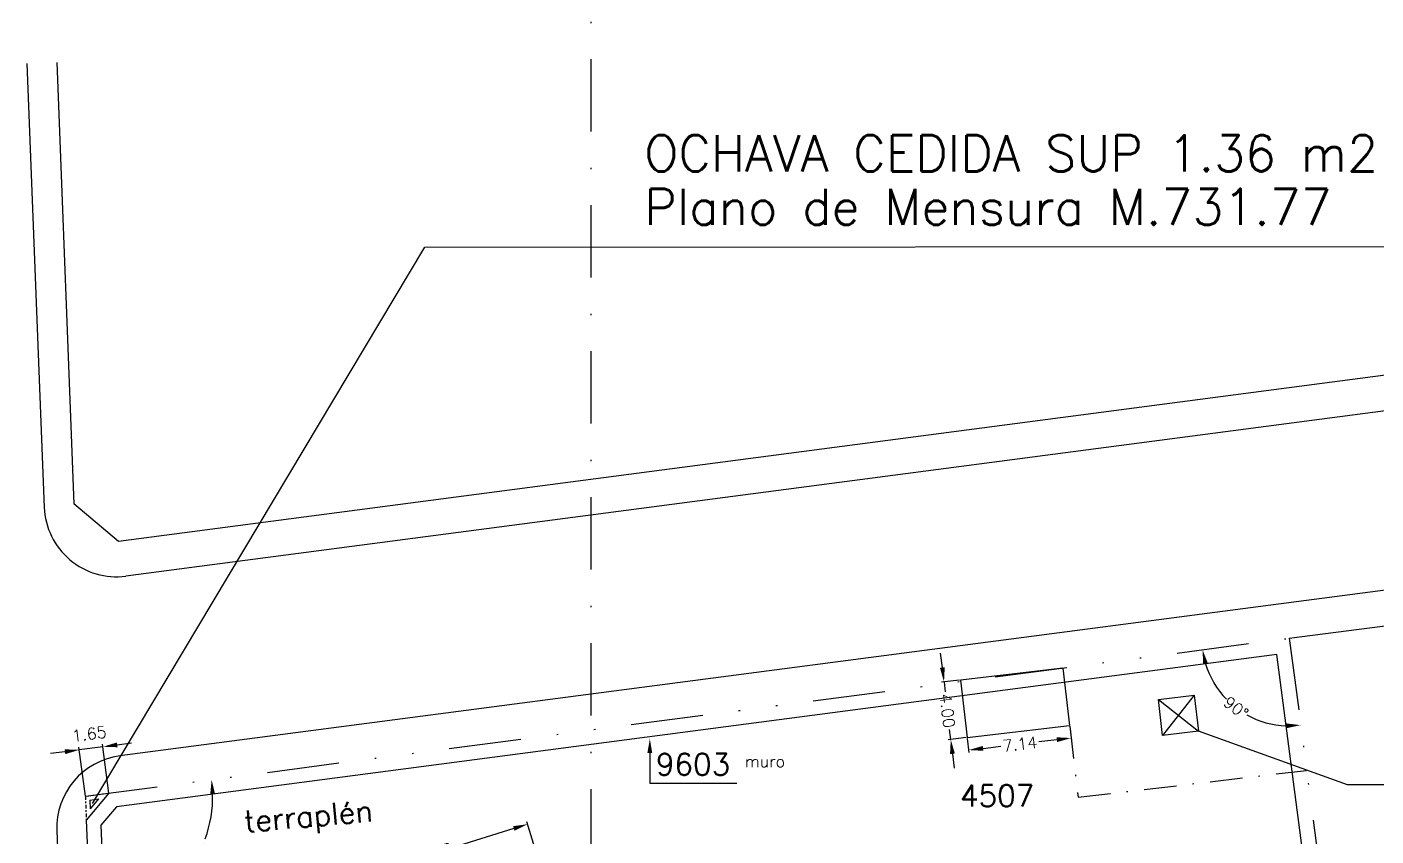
# Model space of a CAD drawing. Header units: metres. Extents: x -2640 to -492, y 2614 to 2999.
# Drawn here: x -1215.3 to -1121.9, y 2849.3 to 2905.2 of the extents above; entities that cross this region are included whole.
import ezdxf

# ---------------------------------------------------------------- set-up
doc = ezdxf.new("R2010")
doc.units = ezdxf.units.M
doc.header["$LTSCALE"] = 10
doc.header["$MEASUREMENT"] = 0
for name, pattern in [('DASHDOT', [1, 0.5, -0.25, 0, -0.25]), ('DASHDOT2', [0.5, 0.25, -0.125, 0, -0.125]), ('DIVIDE', [1.25, 0.5, -0.25, 0, -0.25, 0, -0.25])]:
    doc.linetypes.add(name, pattern=pattern)
doc.layers.get('DEFPOINTS').update_dxf_attribs({"linetype": 'CONTINUOUS'})
for name, color, linetype in [('CALLES', 2, 'CONTINUOUS'), ('CEDIDO', 50, 'CONTINUOUS'), ('COTAS', 2, 'CONTINUOUS'), ('EDIFICIOS', 4, 'CONTINUOUS'), ('EJES', 2, 'DASHDOT'), ('LIMITE', 2, 'DASHDOT2'), ('LINE_02', 2, 'CONTINUOUS'), ('TEXT-02', 2, 'CONTINUOUS'), ('TEXT-03', 3, 'CONTINUOUS'), ('Titulo (Solo límites)', 102, 'DIVIDE'), ('TMR', 220, 'CONTINUOUS')]:
    doc.layers.add(name, color=color, linetype=linetype)
doc.styles.add('ROMANS', font='romans.shx')
doc.dimstyles.new('CHICAS', dxfattribs={"dimtxt": 0.8, "dimasz": 1, "dimexe": 0.18, "dimexo": 0.0625, "dimgap": 0.09, "dimtad": 0, "dimzin": 0, "dimdsep": 46, "dimtxsty": 'ROMANS', "dimcen": 0.09, "dimclrd": 1, "dimclre": 1, "dimclrt": 7, "dimadec": 0, "dimazin": 0, "dimtfac": 1, "dimtmove": 2, "dimatfit": 3, "dimfxl": 0, "dimtolj": 1, "dimtzin": 0, "dimarcsym": 0})

# ---------------------------------------------------------------- blocks, each defined once
blk = doc.blocks.new('*D315')
at = {"layer": 'COTAS', "color": 1, "lineweight": -2}
for p, q in [((-1143.132, 2856.861), (-1143.016, 2855.873)), ((-1150.223, 2856.03), (-1150.107, 2855.041)), ((-1149.135, 2855.337), (-1147.901, 2855.481)), ((-1144.03, 2855.935), (-1145.263, 2855.791))]:
    blk.add_line(p, q, dxfattribs=at)
at = {"layer": 'COTAS', "color": 1}
for points in [[(-1149.154, 2855.502), (-1149.115, 2855.171), (-1150.128, 2855.22)], [(-1144.049, 2856.101), (-1144.01, 2855.77), (-1143.037, 2856.052)]]:
    blk.add_solid(points, dxfattribs=at)
at = {"layer": 'DEFPOINTS', "color": 0}
for p in [(-1143.139, 2856.924), (-1150.23, 2856.092), (-1143.037, 2856.052)]:
    blk.add_point(p, dxfattribs=at)
at = {"layer": 'COTAS', "color": 7, "insert": (-1146.582, 2855.636), "char_height": 0.8, "attachment_point": 5, "rotation": 6.68986, "style": 'ROMANS'}
blk.add_mtext('\\A1;7.14', dxfattribs=at)
blk = doc.blocks.new('*D316')
at = {"layer": 'COTAS', "color": 1, "lineweight": -2}
for p, q in [((-1151.95, 2860.924), (-1152.067, 2861.917)), ((-1150.758, 2860.057), (-1152.012, 2859.91)), ((-1151.834, 2859.931), (-1151.753, 2859.245)), ((-1151.368, 2855.958), (-1151.448, 2856.645)), ((-1150.292, 2856.084), (-1151.546, 2855.937)), ((-1151.251, 2854.965), (-1151.135, 2853.972))]:
    blk.add_line(p, q, dxfattribs=at)
at = {"layer": 'COTAS', "color": 1}
for points in [[(-1151.785, 2860.944), (-1152.116, 2860.905), (-1151.834, 2859.931)], [(-1151.086, 2854.985), (-1151.417, 2854.946), (-1151.368, 2855.958)]]:
    blk.add_solid(points, dxfattribs=at)
at = {"layer": 'DEFPOINTS', "color": 0}
for p in [(-1150.696, 2860.065), (-1151.368, 2855.958), (-1150.23, 2856.092)]:
    blk.add_point(p, dxfattribs=at)
at = {"layer": 'COTAS', "color": 7, "insert": (-1151.601, 2857.945), "char_height": 0.8, "attachment_point": 5, "rotation": 276.68986, "style": 'ROMANS'}
blk.add_mtext('\\A1;4.00', dxfattribs=at)
blk = doc.blocks.new('*D492')
at = {"layer": 'COTAS', "color": 1, "lineweight": -2}
for p, q in [((-1181.608, 2849.793), (-1185.814, 2848.485)), ((-1180.146, 2848.46), (-1180.706, 2850.262)), ((-1193.139, 2846.207), (-1188.932, 2847.515)), ((-1193.587, 2844.28), (-1194.147, 2846.081))]:
    blk.add_line(p, q, dxfattribs=at)
at = {"layer": 'COTAS', "color": 1}
for points in [[(-1181.657, 2849.952), (-1181.558, 2849.634), (-1180.653, 2850.09)], [(-1193.188, 2846.366), (-1193.089, 2846.047), (-1194.094, 2845.91)]]:
    blk.add_solid(points, dxfattribs=at)
at = {"layer": 'DEFPOINTS', "color": 0}
for p in [(-1180.127, 2848.401), (-1194.094, 2845.91), (-1193.568, 2844.22)]:
    blk.add_point(p, dxfattribs=at)
at = {"layer": 'COTAS', "color": 7, "insert": (-1187.373, 2848), "char_height": 0.8, "attachment_point": 5, "rotation": 17.27717, "style": 'ROMANS'}
blk.add_mtext('\\A1;14.08', dxfattribs=at)
blk = doc.blocks.new('*D592')
at = {"layer": 'DEFPOINTS', "color": 0}
for p in [(-1211.684, 2855.234), (-1211.264, 2852.026), (-1209.628, 2852.241)]:
    blk.add_point(p, dxfattribs=at)
at = {"layer": 'LINE_02', "color": 1, "lineweight": -2}
for p, q in [((-1211.264, 2852.026), (-1211.708, 2855.413)), ((-1210.048, 2855.449), (-1211.684, 2855.234)), ((-1209.628, 2852.241), (-1210.072, 2855.627)), ((-1209.057, 2855.579), (-1208.065, 2855.709)), ((-1212.676, 2855.105), (-1213.668, 2854.975))]:
    blk.add_line(p, q, dxfattribs=at)
at = {"layer": 'LINE_02', "color": 1}
for points in [[(-1212.698, 2855.27), (-1212.654, 2854.939), (-1211.684, 2855.234)], [(-1209.079, 2855.744), (-1209.035, 2855.414), (-1210.048, 2855.449)]]:
    blk.add_solid(points, dxfattribs=at)
at = {"layer": 'LINE_02', "color": 7, "insert": (-1210.996, 2856.333), "char_height": 0.8, "attachment_point": 5, "rotation": 7.46885, "style": 'ROMANS'}
blk.add_mtext('\\A1;1.65', dxfattribs=at)
blk = doc.blocks.new('*D593')
at = {"layer": 'CALLES', "color": 1, "lineweight": -2}
for start, end in [(196.93778, 224.02051), (240.91719, 267.99992)]:
    blk.add_arc((-1127.937, 2862.95), 6.058, start, end, dxfattribs=at)
at = {"layer": 'CALLES', "color": 1}
for points in [[(-1133.895, 2861.15), (-1133.569, 2861.221), (-1133.943, 2862.163)], [(-1128.156, 2857.063), (-1128.14, 2856.73), (-1127.149, 2856.944)]]:
    blk.add_solid(points, dxfattribs=at)
at = {"layer": 'DEFPOINTS', "color": 0}
for p in [(-1059.855, 2871.876), (-1127.937, 2862.95), (-1132.745, 2859.265), (-1209.628, 2852.241), (-1117.857, 2786.066)]:
    blk.add_point(p, dxfattribs=at)
at = {"layer": 'CALLES', "color": 7, "insert": (-1131.627, 2858.146), "char_height": 0.8, "attachment_point": 5, "rotation": 322.46885, "style": 'ROMANS'}
blk.add_mtext('\\A1;90°', dxfattribs=at)
blk = doc.blocks.new('*D597')
at = {"layer": 'CALLES', "color": 1, "lineweight": -2}
for start, end in [(340.44593, 0.96333), (278.74104, 299.25844)]:
    blk.add_arc((-1211.264, 2852.026), 8.812, start, end, dxfattribs=at)
at = {"layer": 'CALLES', "color": 1}
for points in [[(-1202.619, 2852.162), (-1202.287, 2852.187), (-1202.527, 2853.172)], [(-1209.909, 2843.151), (-1209.941, 2843.482), (-1210.92, 2843.221)]]:
    blk.add_solid(points, dxfattribs=at)
at = {"layer": 'DEFPOINTS', "color": 0}
for p in [(-1059.855, 2871.876), (-1209.628, 2852.241), (-1211.2, 2850.377), (-1206.339, 2844.719), (-1207.513, 2755.949)]:
    blk.add_point(p, dxfattribs=at)
at = {"layer": 'CALLES', "color": 7, "insert": (-1204.528, 2846.345), "char_height": 0.8, "attachment_point": 5, "rotation": 49.85218, "style": 'ROMANS'}
blk.add_mtext('\\A1;95°14\'0.0"', dxfattribs=at)

msp = doc.modelspace()

# ---------------------------------------------------------------- linework, layer by layer
at = {"layer": 'CALLES'}
for p, q in [((-1215.304, 2902.716), (-1214.106, 2872.012)), ((-1213.246, 2902.796), (-1212.054, 2872.263)), ((-1060.368, 2889.136), (-1208.962, 2869.655)), ((-1060.269, 2886.678), (-1208.46, 2867.25)), ((-1059.282, 2874.422), (-1208.887, 2854.809)), ((-1208.962, 2869.655), (-1212.054, 2872.263)), ((-1127.937, 2862.95), (-1059.855, 2871.876)), ((-1213.233, 2849.656), (-1209.572, 2755.869))]:
    msp.add_line(p, q, dxfattribs=at)
at = {"layer": 'CALLES', "color": 1, "linetype": 'DASHDOT', "ltscale": 0.05}
for q in [(-1209.628, 2852.241), (-1211.2, 2850.377)]:
    msp.add_line((-1211.264, 2852.026), q, dxfattribs=at)
at = {"layer": 'CALLES'}
for centre, start, end in [((-1209.109, 2872.208), 182.23552, 277.46885), ((-1208.237, 2849.851), 97.46885, 182.23552)]:
    msp.add_arc(centre, 5, start, end, dxfattribs=at)
at = {"layer": 'CEDIDO'}
for p, q in [((-1210.953, 2851.764), (-1210.356, 2851.843)), ((-1210.953, 2851.764), (-1210.93, 2851.162)), ((-1210.356, 2851.843), (-1210.93, 2851.162))]:
    msp.add_line(p, q, dxfattribs=at)
at = {"layer": 'COTAS', "color": 1}
for p, q in [((-1172.196, 2855.015), (-1172.196, 2852.938)), ((-1172.196, 2852.938), (-1166.178, 2852.938))]:
    msp.add_line(p, q, dxfattribs=at)
msp.add_solid([(-1172.03, 2855.015), (-1172.363, 2855.015), (-1172.196, 2856.015)], dxfattribs=at)
at = {"layer": 'EDIFICIOS'}
for p, q in [((-1143.605, 2860.896), (-1150.696, 2860.065)), ((-1143.605, 2860.896), (-1143.139, 2856.924)), ((-1150.696, 2860.065), (-1150.23, 2856.092)), ((-1150.23, 2856.092), (-1143.139, 2856.924))]:
    msp.add_line(p, q, dxfattribs=at)
at = {"layer": 'EDIFICIOS', "color": 2}
for p, q in [((-1134.514, 2859.012), (-1136.706, 2856.238)), ((-1136.997, 2858.721), (-1134.223, 2856.529))]:
    msp.add_line(p, q, dxfattribs=at)
msp.add_lwpolyline([(-1136.706, 2856.238), (-1136.997, 2858.721), (-1134.514, 2859.012), (-1134.223, 2856.529)], close=True, dxfattribs=at)
at = {"layer": 'EJES'}
msp.add_line((-1176.255, 2706.108), (-1176.255, 2936.314), dxfattribs=at)
at = {"layer": 'LIMITE', "ltscale": 0.9}
msp.add_lwpolyline([(-1143.132, 2856.861), (-1142.556, 2851.958), (-1126.739, 2853.813)], dxfattribs=at)
at = {"layer": 'TEXT-02'}
for p, q in [((-1123.904, 2852.807), (-1134.223, 2856.529)), ((-1119.341, 2852.807), (-1123.904, 2852.807))]:
    msp.add_line(p, q, dxfattribs=at)
at = {"layer": 'TEXT-03'}
for p, q in [((-1210.778, 2851.523), (-1187.768, 2890.011)), ((-1187.768, 2890.011), (-1114.689, 2890.07))]:
    msp.add_line(p, q, dxfattribs=at)
at = {"layer": 'Titulo (Solo límites)'}
for p, q in [((-1211.261, 2852.027), (-1127.937, 2862.95)), ((-1127.937, 2862.95), (-1117.857, 2786.066)), ((-1209.628, 2852.241), (-1211.2, 2850.377)), ((-1211.2, 2850.377), (-1207.513, 2755.949))]:
    msp.add_line(p, q, dxfattribs=at)
at = {"layer": 'TMR'}
for p, q in [((-1128.798, 2861.829), (-1209.113, 2851.3)), ((-1118.722, 2784.969), (-1128.798, 2861.829)), ((-1209.113, 2851.3), (-1210.185, 2850.029)), ((-1210.185, 2850.029), (-1206.471, 2754.897))]:
    msp.add_line(p, q, dxfattribs=at)

# ---------------------------------------------------------------- texts
at = {"layer": 'COTAS', "style": 'ROMANS'}
msp.add_text('muro', height=0.8, dxfattribs=at).set_placement((-1165.618, 2854.041))
at = {"layer": 'TEXT-02', "style": 'ROMANS'}
msp.add_text('terraplén', height=1.5, rotation=5.00526, dxfattribs=at).set_placement((-1200.211, 2849.518))
at = {"layer": 'TEXT-03', "style": 'ROMANS'}
for s, p in [('OCHAVA CEDIDA SUP 1.36 m2', (-1172.575, 2895.256)), ('Plano de Mensura M.731.77', (-1172.575, 2891.551))]:
    msp.add_text(s, height=2.5, dxfattribs=at).set_placement(p)
at = {"layer": 'TEXT-03', "color": 4, "style": 'ROMANS'}
for s, p in [('9603', (-1171.776, 2853.481)), ('4507', (-1150.726, 2851.307))]:
    msp.add_text(s, height=1.5, dxfattribs=at).set_placement(p)

# ---------------------------------------------------------------- dimensions: what is measured, and where the dimension line sits
at = {"layer": 'CALLES'}
dim = msp.add_angular_dim_2l(base=(-1206.338827, 2844.719037), line1=((-1209.627872, 2852.240709), (-1059.854843, 2871.875867)), line2=((-1211.199511, 2850.377486), (-1207.513329, 2755.949407)), dimstyle='CHICAS', override={"dimaunit": 1, "dimadec": 5}, dxfattribs=at)
dim.commit()
dim.dimension.update_dxf_attribs({"geometry": '*D597', "text_midpoint": (-1204.528134, 2846.344596)})
dim = msp.add_angular_dim_2l(base=(-1132.745, 2859.265), line1=((-1127.937, 2862.95), (-1117.857, 2786.066)), line2=((-1209.628, 2852.241), (-1059.855, 2871.876)), dimstyle='CHICAS', dxfattribs=at)
dim.commit()
dim.dimension.update_dxf_attribs({"geometry": '*D593', "text_midpoint": (-1131.627, 2858.146)})
at = {"layer": 'COTAS'}
for p1, p2, distance, picture, middle in [((-1150.696, 2860.065), (-1150.23, 2856.092), -1.145, '*D316', (-1151.601, 2857.945)), ((-1150.23, 2856.092), (-1143.139, 2856.924), -0.878, '*D315', (-1146.582, 2855.636)), ((-1180.127, 2848.401), (-1193.568, 2844.22), -1.769, '*D492', (-1187.373, 2848))]:
    dim = msp.add_aligned_dim(p1=p1, p2=p2, distance=distance, dimstyle='CHICAS', dxfattribs=at)
    dim.commit()
    dim.dimension.update_dxf_attribs({"geometry": picture, "text_midpoint": middle})
at = {"layer": 'LINE_02'}
dim = msp.add_aligned_dim(p1=(-1209.628, 2852.241), p2=(-1211.264, 2852.026), distance=-3.236, dimstyle='CHICAS', override={"dimexo": 0}, dxfattribs=at)
dim.commit()
dim.dimension.update_dxf_attribs({"geometry": '*D592', "text_midpoint": (-1210.996, 2856.333)})

doc.saveas('drawing.dxf')
